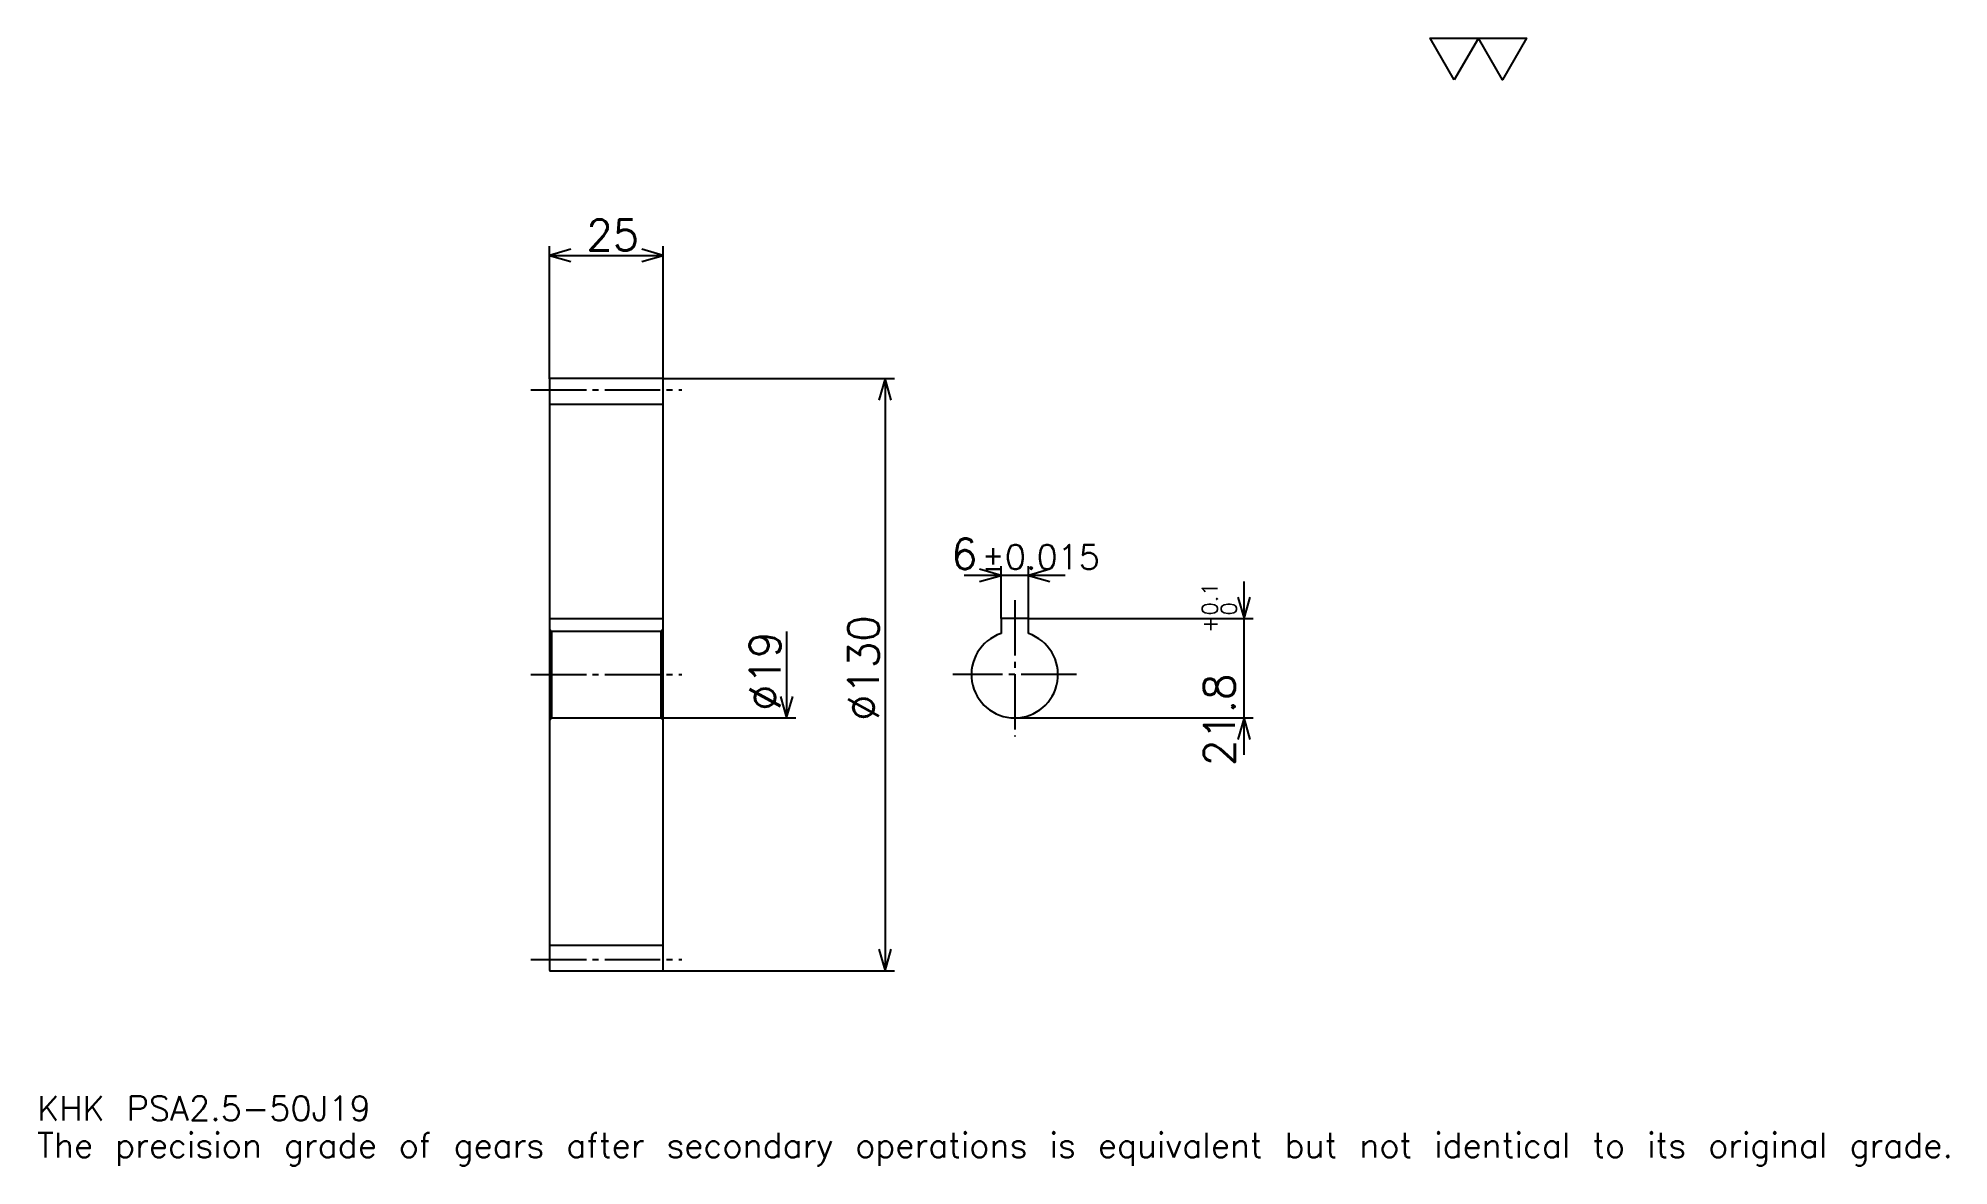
# Model space of a CAD drawing. Extents: x 14 to 433, y 5 to 252.
import ezdxf

# ---------------------------------------------------------------- set-up
doc = ezdxf.new("R2010")
doc.units = 0
doc.linetypes.add('DASHDOT', pattern=[16.222826, 12.16712, -1.351902, 1.351902, -1.351902])
doc.layers.get('0').update_dxf_attribs({"linetype": 'CONTINUOUS'})
doc.layers.add('DASHDOT', color=6, linetype='DASHDOT')
doc.styles.add('KANJI', font='TXT', dxfattribs={"bigfont": 'BIGFONT'})

msp = doc.modelspace()

# ---------------------------------------------------------------- linework, layer by layer
at = {"color": 5}
for p, q in [((125.903534, 177.775131), (125.903534, 206.841034)), ((150.903534, 177.775131), (150.903534, 206.841034)), ((125.903534, 204.813171), (150.903534, 204.813171)), ((125.903534, 177.67514), (125.903534, 177.775131)), ((150.803528, 177.775131), (150.903534, 177.775131)), ((150.903534, 177.775131), (201.599869, 177.775131)), ((150.903534, 177.67514), (150.903534, 177.775131)), ((199.572021, 177.775131), (199.572021, 47.775131)), ((239.110046, 134.538452), (216.887238, 134.538452)), ((224.998642, 125.075134), (224.998642, 136.566299)), ((230.998642, 125.075134), (230.998642, 136.566299)), ((278.315216, 95.163719), (278.315216, 133.186539)), ((177.941574, 122.275131), (177.941574, 103.275131)), ((230.998642, 125.075134), (280.343079, 125.075134)), ((150.903534, 103.275131), (179.969437, 103.275131)), ((227.998642, 103.275131), (280.343079, 103.275131)), ((150.803528, 47.775131), (150.903534, 47.775131)), ((150.903534, 47.775131), (201.599869, 47.775131))]:
    msp.add_line(p, q, dxfattribs=at)
at = {"color": 4}
for p, q in [((125.903534, 172.150131), (150.903534, 172.150131)), ((125.903534, 125.075134), (150.903534, 125.075134)), ((150.903534, 122.775131), (150.403534, 122.275131)), ((125.903534, 102.775131), (126.403534, 103.275131)), ((150.903534, 102.775131), (150.403534, 103.275131)), ((125.903534, 53.400131), (150.903534, 53.400131))]:
    msp.add_line(p, q, dxfattribs=at)
at = {"color": 7}
msp.add_lwpolyline([(324.456512, 243.342392), (319.184082, 252.481247), (340.273773, 252.481247), (335.001343, 243.342392), (329.728943, 252.481247), (324.456512, 243.342392)], dxfattribs=at)
at = {"color": 5}
for points in [[(130.635193, 206.16507), (125.903534, 204.813171), (130.635193, 203.461273)], [(146.171875, 203.461273), (150.903534, 204.813171), (146.171875, 206.16507)], [(200.92392, 173.043472), (199.572021, 177.775131), (198.220108, 173.043472)], [(220.266983, 133.186539), (224.998642, 134.538452), (220.266983, 135.89035)], [(235.730301, 135.89035), (230.998642, 134.538452), (235.730301, 133.186539)], [(276.963318, 129.806793), (278.315216, 125.075134), (279.667114, 129.806793)], [(176.589676, 108.00679), (177.941574, 103.275131), (179.293488, 108.00679)], [(279.667114, 98.543472), (278.315216, 103.275131), (276.963318, 98.543472)], [(198.220108, 52.50679), (199.572021, 47.775131), (200.92392, 52.50679)]]:
    msp.add_lwpolyline(points, dxfattribs=at)
at = {"color": 4}
for points in [[(125.903534, 102.775131), (125.903534, 47.87513), (126.003532, 47.775131), (150.803528, 47.775131), (150.903534, 47.87513), (150.903534, 177.67514), (150.803528, 177.775131), (126.003532, 177.775131), (125.903534, 177.67514), (125.903534, 102.775131)], [(125.903534, 122.775131), (126.403534, 122.275131), (126.403534, 103.275131), (150.403534, 103.275131), (150.403534, 122.275131), (126.403534, 122.275131)], [(230.998642, 121.789009), (230.998642, 125.075134), (224.998642, 125.075134), (224.998642, 121.789009)]]:
    msp.add_lwpolyline(points, dxfattribs=at)
msp.add_arc((227.998642, 112.775131), 9.5, 108.40848033, 71.59151967, dxfattribs=at)
at = {"layer": 'DASHDOT', "color": 7}
for p, q in [((121.847824, 175.275131), (154.959244, 175.275131)), ((227.998642, 129.130844), (227.998642, 99.219421)), ((121.847824, 112.775131), (154.959244, 112.775131)), ((241.554352, 112.775131), (214.442932, 112.775131)), ((121.847824, 50.275131), (154.959244, 50.275131))]:
    msp.add_line(p, q, dxfattribs=at)

# ---------------------------------------------------------------- texts
at = {"color": 7, "style": 'KANJI'}
for s, height, p in [('25', 6.759511, (134.009857, 205.894684)), ('6', 6.759511, (214.04567, 135.89035)), ('%%p0.015', 5.407609, (220.736755, 135.89035)), ('KHK PSA2.5-50J19', 5.407609, (13.519022, 14.870924)), ('The precision grade of gears after secondary operations is equivalent but not identical to its original grade.', 5.407609, (13.519022, 6.759511))]:
    msp.add_text(s, height=height, dxfattribs=at).set_placement(p)
for s, height, p in [('0.1', 3.379755, (272.502014, 125.764511)), ('0', 3.379755, (276.692932, 125.764511)), ('%%c130', 6.759511, (198.220108, 102.635864)), ('+', 3.379755, (272.502014, 121.979187)), ('%%c19', 6.759511, (176.589676, 104.832703)), ('21.8', 6.759511, (276.287354, 92.721344))]:
    msp.add_text(s, height=height, rotation=90, dxfattribs=at).set_placement(p)

doc.saveas('drawing.dxf')
